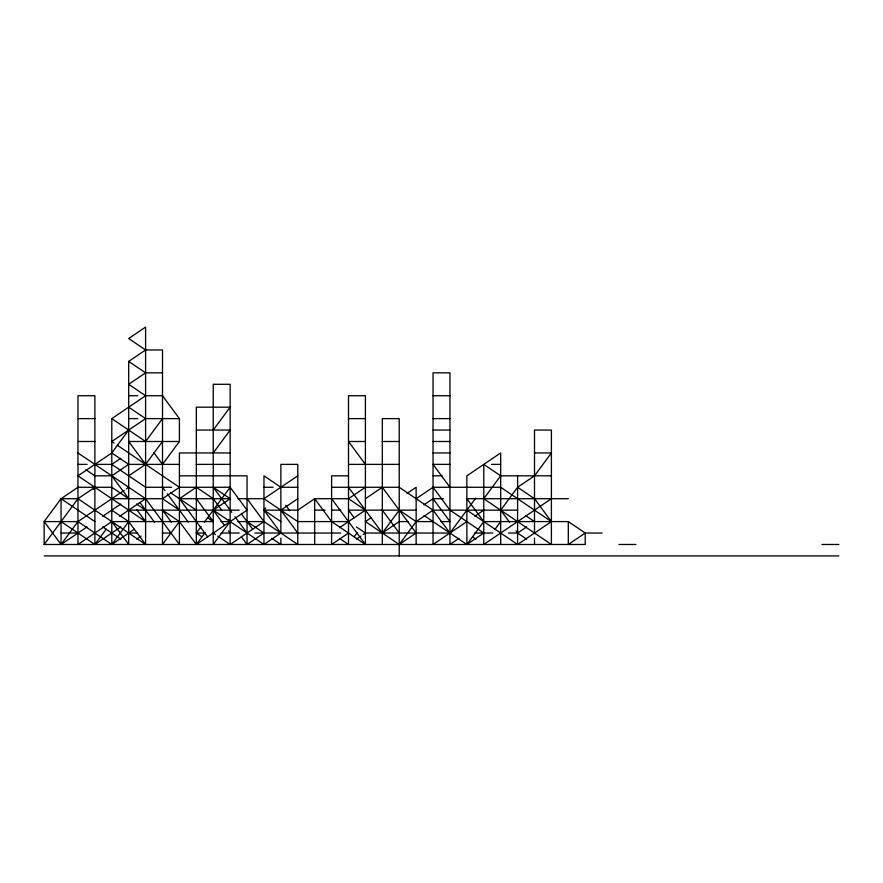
<?xml version="1.0" encoding="UTF-8"?>
<svg xmlns="http://www.w3.org/2000/svg" width="883" height="883" viewBox="0 0 883 883"><rect width="100%" height="100%" fill="white"/><g stroke="black" fill="none" stroke-linecap="round" stroke-linejoin="round"><path stroke-width="1.32" d="M85.861 469.723L94.878 475.827L111.788 475.827L128.697 498.707L111.788 487.273L77.969 487.273L61.059 498.707L44.15 521.588L44.15 544.48L585.219 544.48L585.219 533.034L568.31 521.588L483.774 521.588L466.864 544.48L424.028 515.495M44.15 544.48L77.969 498.707L94.878 487.273L93.267 489.447M136.744 509.601L145.596 521.588L77.969 475.827L111.788 452.946L128.697 430.054M162.505 418.619L145.596 441.5L111.788 418.619L145.596 395.727L162.505 395.727L179.415 418.619L179.415 441.5L162.505 464.381L153.653 452.394M128.697 475.827L145.596 464.381L162.505 441.5M106.148 529.226L94.878 544.48L61.059 521.588M111.788 510.153L128.697 521.588L111.788 544.48L77.969 521.588L44.15 521.588L61.059 544.48L86.987 526.93M213.233 430.054L230.143 407.173L196.324 407.173L196.324 544.48L247.052 510.153L230.143 487.273L179.415 487.273L162.505 498.707L111.788 498.707M213.233 452.946L230.143 430.054L196.324 430.054M171.368 522.14L162.505 510.153L179.415 521.588L162.505 544.48L162.505 349.966L145.596 349.966L128.697 361.412L128.697 544.48L111.788 521.588L77.969 544.48L77.969 395.727L94.878 395.727L94.878 544.48L120.805 526.93M201.964 536.853L196.324 533.034L201.158 526.5M204.381 522.14L230.143 487.273M205.187 532.493L196.324 544.48L179.415 521.588M228.531 519.414L230.143 521.588L213.233 544.48L213.233 384.293L230.143 384.293L230.143 544.48L217.748 536.091M265.573 507.968L263.962 510.153L280.871 533.034L263.962 544.48L213.233 510.153L230.143 498.707L213.233 487.273L231.754 512.328M354.138 536.853L357.361 532.493M348.498 487.273L382.317 533.034L399.226 510.153L416.136 521.588L433.045 521.588M371.048 517.78L365.407 521.588L399.226 544.48L416.136 521.588L433.045 510.153L517.593 510.153M356.39 526.93L365.407 533.034L449.955 533.034L475.716 498.167M551.4 475.827L500.683 475.827L483.774 498.707L551.4 544.48L551.4 430.054L534.502 430.054L534.502 533.707M534.502 452.946L551.4 452.946L534.502 475.827L517.593 487.273L500.683 510.153L509.535 522.14M495.043 529.226L500.683 521.588M162.505 372.847L145.596 372.847L128.697 384.293L145.596 395.727M179.415 418.619L145.596 418.619L111.788 441.5L114.039 443.023M94.878 464.381L111.788 464.381L120.805 458.277M111.788 475.827L128.697 464.381L179.415 464.381M124.183 490.319L77.969 521.588L61.059 544.48L61.059 498.707L77.969 498.707L145.596 544.48L145.596 327.085L128.697 338.52L145.596 349.966M126.435 488.796L128.697 487.273M102.77 516.257L120.805 504.05M119.68 516.257L145.596 498.707L179.415 544.48L179.415 452.946L230.143 452.946M134.326 529.226L111.788 544.48L111.788 418.619M207.604 536.853L179.415 498.707L196.324 487.273L213.233 498.707L222.097 510.694M136.578 539.138L141.092 536.091M237.946 498.707L263.962 498.707L297.781 475.827M230.143 544.48L263.962 521.588L297.781 544.48L297.781 464.381L280.871 464.381L280.871 533.034M297.781 498.707L280.871 510.153L297.781 533.034M241.412 536.853L247.052 544.48L263.962 533.034L247.052 521.588M280.871 521.588L263.962 510.153L297.781 510.153L314.69 498.707L348.498 498.707L365.407 487.273M365.407 498.707L382.317 487.273L416.136 533.034L399.226 544.48M339.48 527.692L365.407 510.153L348.498 498.707M348.498 533.034L331.6 544.48L331.6 475.827L348.498 475.827M407.118 493.365L416.136 487.273L416.136 544.48M356.39 539.138L360.904 536.091M363.156 534.557L365.407 533.034M416.136 498.707L433.045 487.273L500.683 487.273L551.4 521.588L517.593 544.48L466.864 510.153M382.317 533.034L399.226 521.588L408.332 521.588M424.028 504.811L433.045 498.707L443.454 498.707M466.864 521.588L433.045 544.48L433.045 372.847L449.955 372.847L449.955 544.48L458.972 538.376M474.756 516.257L483.774 510.153M551.4 498.707L483.774 544.48L483.774 464.381L500.683 475.827M526.61 526.93L517.593 533.034L508.487 533.034M128.697 395.727L137.792 395.727M433.045 395.727L449.955 395.727M77.969 418.619L94.878 418.619M128.697 418.619L137.792 418.619M348.498 418.619L365.407 418.619M433.045 418.619L449.955 418.619M433.045 430.054L449.955 430.054M77.969 441.5L94.878 441.5M179.415 441.5L128.697 441.5L145.596 464.381M365.407 441.5L348.498 441.5L365.407 464.381M382.317 441.5L399.226 441.5M433.045 441.5L449.955 441.5M433.045 452.946L449.955 452.946M77.969 464.381L87.075 464.381M196.324 464.381L230.143 464.381M348.498 464.381L399.226 464.381M449.955 464.381L433.045 464.381L449.955 487.273M491.577 464.381L500.683 464.381M179.415 475.827L247.052 475.827L247.052 544.48M433.045 475.827L442.151 475.827M171.611 487.273L145.596 487.273L111.788 464.381M263.962 487.273L273.068 487.273M297.781 487.273L280.871 487.273L263.962 475.827L263.962 544.48M331.6 487.273L399.226 487.273L433.045 510.153L449.955 533.034M179.415 498.707L230.143 498.707M568.31 498.707L466.864 498.707L483.774 521.588M128.697 510.153L239.249 510.153M314.69 510.153L325.087 510.153M331.6 510.153L340.695 510.153M416.136 510.153L348.498 510.153L354.138 517.78M111.788 521.588L213.233 521.588L196.324 498.707M221.037 521.588L230.143 521.588M237.946 521.588L263.962 521.588L247.052 498.707M348.498 521.588L297.781 521.588L263.962 498.707M440.849 521.588L449.955 521.588L433.045 498.707M61.059 533.034L77.969 533.034M128.697 533.034L137.792 533.034M162.505 533.034L171.611 533.034M196.324 533.034L205.43 533.034M221.037 533.034L239.249 533.034M254.856 533.034L340.695 533.034M474.668 533.034L492.88 533.034M602.129 533.034L585.219 533.034L568.31 544.48L568.31 521.588M619.038 544.48L635.948 544.48M821.941 544.48L838.85 544.48M44.15 555.915L838.85 555.915M517.593 487.273L534.502 498.707L551.4 521.588M525.484 515.495L534.502 521.588M526.61 539.138L517.593 533.034L515.981 530.86M472.504 536.853L475.882 539.138M128.697 361.412L145.596 372.847M339.48 538.376L348.498 544.48L348.498 395.727L365.407 395.727L365.407 544.48L331.6 521.588L314.69 498.707L314.69 544.48M128.697 407.173L145.596 418.619M271.854 538.376L280.871 544.48L280.871 538.122M117.417 445.319L179.415 487.273M111.788 452.946L128.697 464.381M170.397 492.604L196.324 510.153M207.604 517.78L213.233 521.588M162.505 498.707L179.415 510.153M213.233 533.034L215.485 534.557M77.969 452.946L145.596 498.707M136.578 504.05L145.596 510.153M61.059 498.707L94.878 521.588M102.77 526.93L120.805 539.138M433.045 487.273L449.955 510.153L483.774 533.034L466.864 544.48L466.864 475.827L500.683 452.946L500.683 544.48M382.317 510.153L399.226 533.034M331.6 498.707L365.407 544.48M285.695 505.253L289.723 510.694M241.412 513.961L252.693 529.226M234.977 516.687L247.052 533.034M213.233 510.153L224.503 525.407M228.531 530.86L230.143 533.034M162.505 487.273L164.922 490.54M167.34 493.807L188.278 522.14M139.967 502.526L154.459 522.14M128.697 521.588L145.596 544.48M534.502 538.122L534.502 544.48M517.593 475.827L517.593 544.48M399.226 555.915L399.226 418.619L382.317 418.619L382.317 544.48"/></g></svg>
